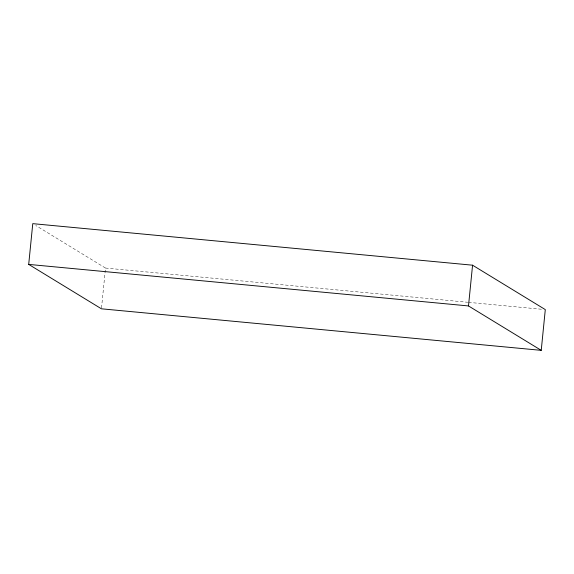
<?xml version="1.0" encoding="UTF-8"?>
<svg xmlns="http://www.w3.org/2000/svg" width="574" height="574" viewBox="0 0 574 574"><rect width="100%" height="100%" fill="white"/><g stroke="black" fill="none" stroke-linecap="round" stroke-linejoin="round"><path stroke-width="0.43" stroke-dasharray="2.87 2.15" d="M101.526 307.922L105.501 268.058L35.796 225.503M105.501 268.058L467.688 302.268M468.578 302.354L543.513 309.429"/><path stroke-width="0.86" d="M28.7 264.399L32.768 223.652L472.567 265.195L545.3 309.601L541.232 350.348L101.433 308.805L28.7 264.399L468.499 305.942L541.232 350.348M468.499 305.942L472.567 265.195"/></g></svg>
